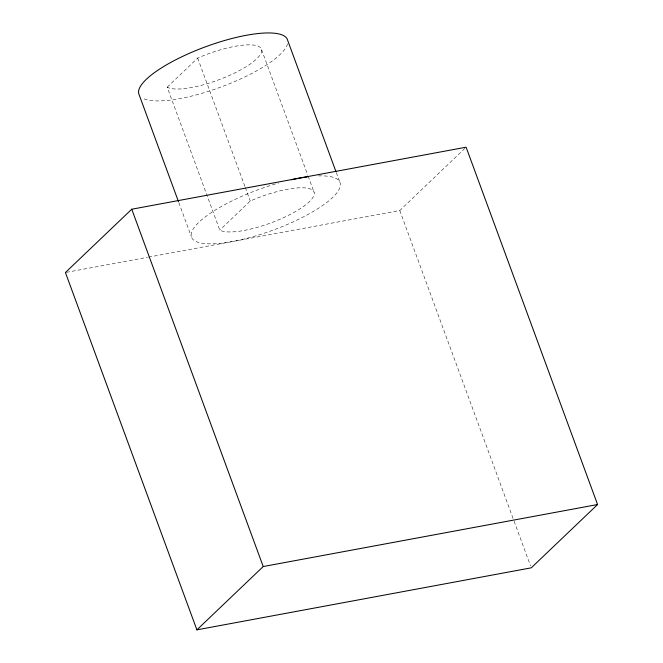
<?xml version="1.0" encoding="UTF-8"?>
<svg xmlns="http://www.w3.org/2000/svg" width="663" height="663" viewBox="0 0 663 663"><rect width="100%" height="100%" fill="white"/><g stroke="black" fill="none" stroke-linecap="round" stroke-linejoin="round"><path stroke-width="0.5" stroke-dasharray="3.31 2.49" d="M167.2 87.184L197.682 58.087A51.441 14.006 -20.2 0 1 259.158 46.683A51.441 14.006 -20.2 0 1 228.669 75.781A51.441 14.006 -20.2 0 1 167.2 87.184L219.784 230.111A51.441 14.006 -20.2 0 0 281.253 218.715A51.441 14.006 -20.2 0 0 311.743 189.618A51.441 14.006 -20.2 0 0 250.274 201.013L219.784 230.111M148.504 257.111L399.781 210.511L465.36 147.915M66.433 272.336L147.493 257.302M399.781 210.511L513.742 520.256M514.098 521.226L530.533 565.895M336.348 172.67L340.26 183.295M261.595 49.667L307.789 175.214M308.146 176.176L314.187 192.593M197.682 58.087L244.945 186.527M245.302 187.496L250.274 201.013M178.836 202.629L191.267 236.434M318.381 175.91A79.137 21.547 -20.2 0 1 299.444 218.898A79.137 21.547 -20.2 0 1 191.939 238.125A79.137 21.547 -20.2 0 1 278.584 183.038M287.543 43.824A79.137 21.547 -20.2 0 1 222.055 86.621A79.137 21.547 -20.2 0 1 142.437 98.083"/><path stroke-width="0.99" d="M131.755 209.218L65.422 272.526L196.894 629.85L531.245 567.835L597.578 504.535L466.106 147.203L131.755 209.218L263.219 566.542L196.894 629.85M263.219 566.542L597.578 504.535M335.992 171.709L287.667 40.368A79.137 21.547 -20.2 0 0 208.464 45.722A79.137 21.547 -20.2 0 0 138.683 93.5L178.48 201.668M291.38 179.764A79.137 21.547 -20.2 0 1 307.375 176.864"/></g></svg>
